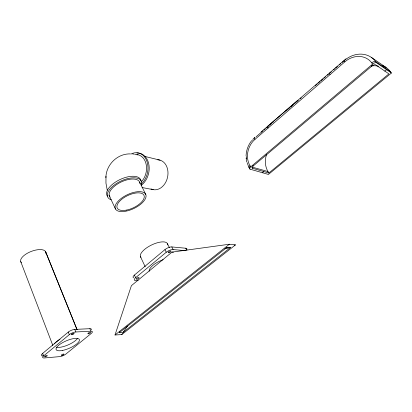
<?xml version="1.0" encoding="UTF-8"?>
<svg xmlns="http://www.w3.org/2000/svg" width="412" height="412" viewBox="0 0 412 412"><rect width="100%" height="100%" fill="white"/><g stroke="black" fill="none" stroke-linecap="round" stroke-linejoin="round"><path stroke-width="0.62" d="M246.067 155.993C246.206 150.437 248.204 144.947 251.696 140.616M105.889 177.696C106.018 164.769 117.466 153.403 130.496 153.908M105.982 176.259L105.956 183.124L107.238 190.143M115.005 334.992L131.402 285.665L172.01 252.108L229.386 244.239L235.453 244.903L121.767 334.585L115.005 334.992L229.386 244.239M226.296 247.334L230.488 247.56L123.136 332.36L119.439 332.572L119.671 331.876M123.136 332.36L127.524 325.98M121.767 334.585L122.488 333.535M141.27 181.903L142.382 180.641A15.728 11.737 -77.9 0 0 145.827 163.018A15.728 11.737 -77.9 0 0 134.667 154.639M253.05 139.091L254.585 137.634M261.023 132.077L267.666 126.324M297.83 100.281L267.604 126.391L345.982 58.798M256.11 136.784L262.887 130.934M263.855 130.099L265.307 128.843M266.27 128.008L268.207 126.335M269.664 125.078L271.117 123.821M272.574 122.565L273.542 121.725M286.155 110.833L290.038 107.48M291.006 106.641L292.947 104.962M294.405 103.706L298.283 100.353M300.224 98.679L301.198 97.84M315.262 85.686L317.204 84.012M318.172 83.172L320.114 81.494M321.087 80.659L323.023 78.98M323.997 78.141L325.449 76.884M327.391 75.211L328.359 74.371M330.29 72.703L331.243 71.884M333.617 69.834L334.565 69.01M335.512 68.191L337.413 66.553M339.787 64.499L340.734 63.68M342.161 62.449L343.582 61.218M249.399 167.957A2.997 1.267 -30.4 0 1 249.976 165.701A19.24 16.248 -71.2 0 1 254.961 139.374L344.829 61.857A21.311 18.195 -53.3 0 1 371.737 62.876A3.435 1.468 -36.4 0 1 375.631 61.537L390.262 71.497L391.4 73.022L268.433 174.446L250.12 169.188L249.399 167.957A22.207 18.777 -71.2 0 1 247.267 162.761M250.12 169.188A2.997 1.303 -29.9 0 1 250.676 166.901L372.628 64.087A3.44 1.514 -36.2 0 1 376.553 62.789L391.4 73.022M252.613 168.297A2.997 1.303 -30 0 1 253.179 166.005L371.768 66.152A3.425 1.504 -36.1 0 1 375.682 64.854L388.928 73.887L268.866 173.025L252.613 168.297L251.876 167.04L267.965 171.521L268.866 173.025M133.643 277.843A5.181 1.9 -25.3 0 1 134.425 275.062L164.955 249.605A5.299 2.014 -26.4 0 1 171.809 246.927L185.781 248.23A5.16 1.916 -26.8 0 1 186.873 249.518M42.312 355.376A4.893 1.545 -22.7 0 1 42.678 353.378L68.289 332.072A4.965 1.638 -23.3 0 1 74.804 329.409L89.873 328.694A4.831 1.571 -23.8 0 1 91.232 329.858M138.154 280.675L135.641 280.598A5.191 1.885 -25.3 0 1 135.63 277.693L166.252 252.262A5.31 1.998 -26.4 0 1 173.117 249.574L185.812 250.697M262.372 172.798L263.788 171.624M384.823 71.137L386.533 69.721M43.631 355.927L69.309 334.642A4.975 1.627 -23.4 0 1 75.834 331.974L90.908 331.197A4.841 1.555 -23.8 0 1 91.273 333.432L65.91 354.042A4.764 1.468 -23.2 0 1 59.714 356.617L44.378 357.961A4.898 1.53 -22.8 0 1 43.631 355.927L42.678 353.378M119.439 332.572L227.151 247.215M234.201 245.181L235.453 244.903M224.895 248.802L230.488 247.56M172.01 252.108L173.493 252.232M132.613 153.964L133.869 154.078M142.073 187.527L153.264 189.659M144.705 156.395L160.077 160.165M371.377 57.412L386.126 67.506M376.553 62.789L375.631 61.537A24.591 21.017 -53.1 0 0 344.535 60.399M371.737 62.876L372.628 64.087M371.428 65.688L371.768 66.152M252.911 165.547L253.179 166.005M249.976 165.701L250.676 166.901M185.781 248.23L186.821 250.295M139.632 182.089L145.791 194.526A16.799 7.637 -25.5 0 1 125.531 211.263A16.799 7.637 -25.5 0 1 120.376 199.073A16.799 7.637 -25.5 0 1 145.791 194.526M171.809 246.927L173.117 249.574M167.499 243.77L169.414 247.653M164.955 249.605L166.252 252.262M140.456 256.666L145.209 266.78M109.582 196.39L115.484 209.008M134.425 275.062L135.63 277.693M89.873 328.694L90.908 331.197M45.789 252.175L77.065 329.667M45.567 251.629L76.972 329.476M74.804 329.409L75.834 331.974M68.289 332.072L69.309 334.642M20.734 261.63L52.849 345.514M41.725 354.959L42.199 356.226M246.721 162.024L246.113 158.043M54.255 343.891A14.209 4.568 -23.2 0 1 60.008 339.318M77.523 338.417A12.623 4.058 -23.2 0 1 67.573 345.143A12.623 4.058 -23.2 0 1 56.264 347.234M21.393 262.645A13.395 5.753 -21.4 0 1 31.503 251.32A13.395 5.753 -21.4 0 1 45.835 253.411M140.945 257.412A14.981 5.799 -26 0 1 152.09 244.738A14.981 5.799 -26 0 1 167.694 244.991M149.216 271.24A13.457 4.918 -26.1 0 1 163.095 259.689M371.454 65.946A21.491 18.607 -51.4 0 1 378.448 66.229M382.516 65.575A23.592 20.44 -51.3 0 1 390.262 71.497M330.027 74.624A3.167 0.608 49.3 0 1 329.816 73.115M344.829 61.857A3.203 0.536 49.3 0 1 344.422 60.332M267.965 171.521A19.446 16.727 -70.6 0 1 266.636 154.243M246.587 158.672A22.207 18.777 -71.2 0 1 246.515 156.503M252.443 140.379A22.207 18.777 -71.2 0 1 253.092 139.632M254.961 139.374A2.982 0.942 49.3 0 1 255.146 137.623M268.094 128.05A3.013 0.891 49.3 0 1 267.954 126.268M157.708 159.799A15.146 11.588 -77.8 0 1 167.493 177.526A15.146 11.588 -77.8 0 1 150.993 188.907M136.918 154.83A15.692 11.727 -77.9 0 1 138.061 154.855M136.98 153.012A17.541 13.107 -77.9 0 1 148.995 165.284A17.541 13.107 -77.9 0 1 141.501 185.112M131.083 154.021A17.577 13.117 -77.9 0 1 146.95 161.453A17.577 13.117 -77.9 0 1 141.368 183.979M107.372 196.138A18.581 8.812 -25.4 0 1 120.639 179.251A18.581 8.812 -25.4 0 1 140.94 180.95M111.261 199.779A18.602 8.781 -25.4 0 1 120.737 181.131A18.602 8.781 -25.4 0 1 141.192 185.549M109.386 195.638A16.701 7.921 -25.4 0 1 109 195.159M110.035 197.06A16.645 7.854 -25.4 0 1 121.926 181.646A16.645 7.854 -25.4 0 1 139.941 183.716M62.706 350.401A12.654 4.017 -23.3 0 0 79.428 339.782A12.654 4.017 -23.3 0 0 61.084 343.536A12.654 4.017 -23.3 0 0 62.706 350.401M88.601 333.782A1.452 0.469 -23.9 0 0 90.537 332.546A1.452 0.469 -23.9 0 0 88.462 332.958A1.452 0.469 -23.9 0 0 88.601 333.782M72.141 334.693A1.494 0.489 -23.4 0 0 74.114 333.426A1.494 0.489 -23.4 0 0 71.951 333.854A1.494 0.489 -23.4 0 0 72.141 334.693M62.088 355.371A1.427 0.438 -23.2 0 0 63.958 354.181A1.427 0.438 -23.2 0 0 61.877 354.634A1.427 0.438 -23.2 0 0 62.088 355.371M45.382 356.807A1.473 0.458 -22.8 0 0 47.287 355.592A1.473 0.458 -22.8 0 0 45.114 356.056A1.473 0.458 -22.8 0 0 45.382 356.807M169.085 252.716A1.597 0.603 -26.4 0 0 171.032 251.191A1.597 0.603 -26.4 0 0 168.678 251.753A1.597 0.603 -26.4 0 0 169.085 252.716M137.072 279.14A1.56 0.567 -25.3 0 0 139.081 277.719A1.56 0.567 -25.3 0 0 136.825 278.177A1.56 0.567 -25.3 0 0 137.072 279.14M126.18 210.156A14.822 6.736 -25.5 0 0 144.015 195.37A14.822 6.736 -25.5 0 0 121.571 199.423A14.822 6.736 -25.5 0 0 126.18 210.156"/></g></svg>
